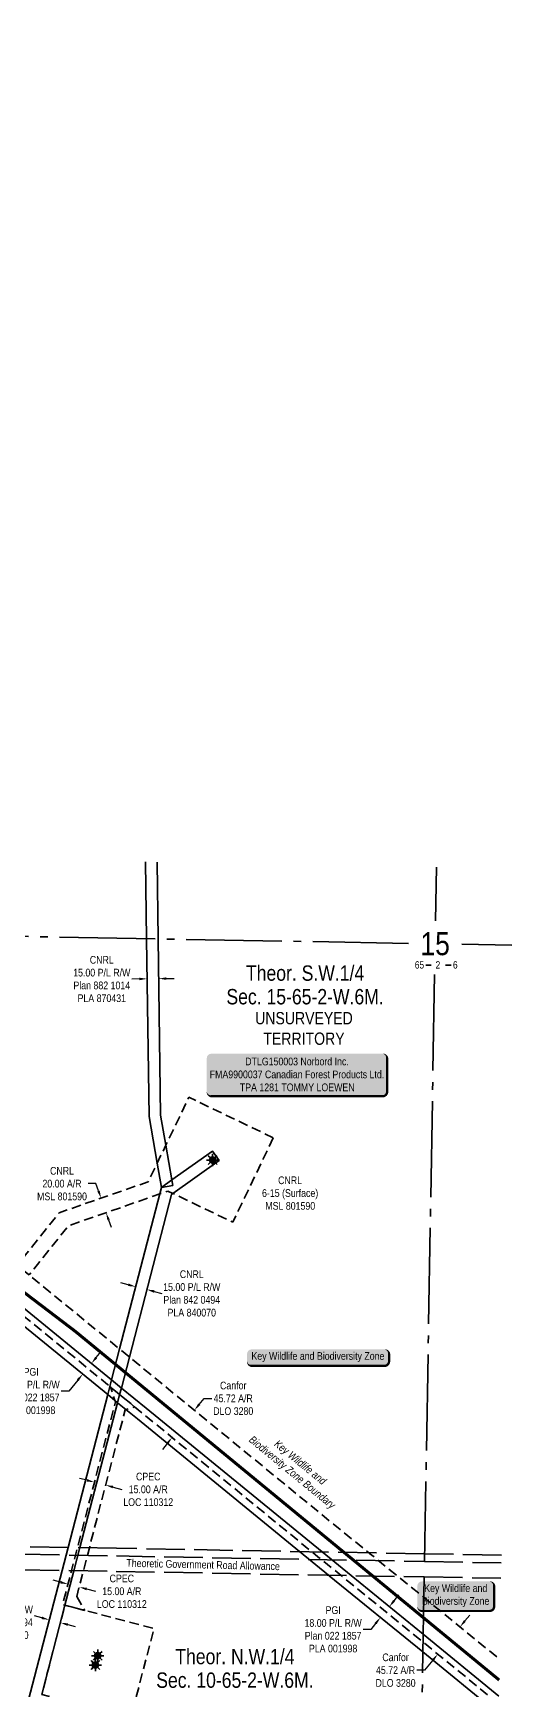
# Model space of a CAD drawing. Extents: x 405326 to 424052, y 6044755 to 6062236.
# Drawn here: x 421082 to 421705, y 6052796 to 6054952 of the extents above; entities that cross this region are included whole.
import ezdxf
from ezdxf.enums import TextEntityAlignment as Align

# ---------------------------------------------------------------- set-up
doc = ezdxf.new("R2010")
doc.units = 0
doc.header["$LTSCALE"] = 5
for name, pattern in [('DASHDOT2', [12.7, 6.35, -3.175, 0, -3.175]), ('foc-ACCESSROAD', [3.75, 2.5, -1.25]), ('foc-QUARTERLINE', [33, 25, -3, 2, -3]), ('foc-UNSURVEYED', [12.5, 10, -2.5])]:
    doc.linetypes.add(name, pattern=pattern)
for name, color, linetype in [('10', 1, 'Continuous'), ('9', 3, 'Continuous'), ('AS-SURFACE IMPACT', 7, 'Continuous'), ('AS-WILDLIFE', 131, 'DASHDOT2'), ('AS-WILDLIFE-BLOCK', 131, 'Continuous'), ('C-AR', 13, 'foc-ACCESSROAD'), ('C-SYMBOL', 7, 'Continuous'), ('C-WS', 13, 'foc-ACCESSROAD'), ('F-AR', 190, 'foc-ACCESSROAD'), ('F-RW', 190, 'Continuous'), ('F-WS', 190, 'foc-ACCESSROAD'), ('F-WS-S', 190, 'Continuous'), ('L-ROAD-T', 7, 'Continuous'), ('L-SECLBL', 7, 'Continuous'), ('L-SECQ', 8, 'foc-QUARTERLINE'), ('L-UNS-T', 3, 'Continuous'), ('L-USEC', 7, 'foc-UNSURVEYED')]:
    doc.layers.add(name, color=color, linetype=linetype)
for name, color, linetype, lineweight in [('C-AR-T', 13, 'Continuous', 9), ('F-AR-T', 190, 'Continuous', 9), ('F-RW-T', 190, 'Continuous', 9), ('F-WS-T', 190, 'Continuous', 9)]:
    doc.layers.add(name, color=color, linetype=linetype, lineweight=lineweight)
doc.styles.add('175L', font='ARIALN.TTF', dxfattribs={"height": 20})
doc.styles.add('240', font='ARIALN.TTF', dxfattribs={"height": 30})
doc.styles.add('80', font='ARIALN.TTF', dxfattribs={"height": 10})
doc.styles.add('80CG', font='ARIALN.TTF', dxfattribs={"height": 10})
doc.styles.add('80L', font='ARIALN.TTF', dxfattribs={"height": 10})
doc.styles.add('SIMPLEX', font='ARIALN.TTF')
doc.dimstyles.new('Compass 5 000', dxfattribs={"dimscale": 5, "dimtxt": 9, "dimasz": 2, "dimexe": 0.2, "dimexo": 0.0625, "dimgap": 0.5, "dimtad": 0, "dimtih": 1, "dimtoh": 1, "dimzin": 0, "dimdsep": 46, "dimtxsty": '80CG', "dimcen": 0.1, "dimse1": 1, "dimse2": 1, "dimclrd": 256, "dimclrt": 256, "dimaunit": 1, "dimadec": 4, "dimazin": 0, "dimtfac": 0.06, "dimtofl": 0, "dimtmove": 0, "dimatfit": 1, "dimfxl": 0.2, "dimtolj": 1, "dimtzin": 0, "dimlwd": -1, "dimarcsym": 0})

# ---------------------------------------------------------------- blocks, each defined once
blk = doc.blocks.new('*U527')
h = blk.add_hatch(color=255)
edge = h.paths.add_edge_path()
edge.add_line((-44, -20), (44, -20))
edge.add_arc((44, -14), 6, 270, 360)
edge.add_line((50, -14), (50, 12.5))
edge.add_arc((44, 12.5), 6, 0, 90)
edge.add_line((44, 18.5), (-44, 18.5))
edge.add_arc((-44, 12.5), 6, 90, 180)
edge.add_line((-50, 12.5), (-50, -14))
edge.add_arc((-44, -14), 6, 180, 270)
at = {"color": 131, "flags": 128}
blk.add_lwpolyline([(-44, -20, 3, 3, 0), (44, -20, 3, 3, 0.414214), (50, -14, 3, 3, 0), (50, 12.5, 3, 0, 0.414214), (44, 18.5, 0, 0, 0), (-44, 18.5, 0, 0, 0.414214), (-50, 12.5, 0, 0, 0), (-50, -14, 0, 3, 0.414214)], format="xyseb", close=True, dxfattribs=at)
at = {"color": 131, "style": '80'}
blk.add_attdef('ENTER_TEXT_001', (-36, -5), '', height=10, dxfattribs=at)
blk = doc.blocks.new('L-SECLBL')
at = {"layer": '9', "color": 7}
for p, q in [((-5.1, -27.8), (-12.3, -27.8)), ((20.7, -27.8), (13.5, -27.8))]:
    blk.add_line(p, q, dxfattribs=at)
at = {"layer": '10', "color": 2, "style": 'SIMPLEX'}
blk.add_attdef('SEC', text='', height=30, dxfattribs=at).set_placement((0, 0), align=Align.MIDDLE)
at = {"layer": '10', "color": 5, "style": '80L'}
blk.add_attdef('TWP', text='', height=9.5, dxfattribs=at).set_placement((-14.4, -27.4), align=Align.MIDDLE_RIGHT)
blk.add_attdef('RGE', text='', height=9.5, dxfattribs=at).set_placement((3.6, -27.4), align=Align.MIDDLE_CENTER)
blk.add_attdef('MER', text='', height=9.5, dxfattribs=at).set_placement((23.2, -27.4), align=Align.MIDDLE_LEFT)
blk = doc.blocks.new('*U526')
h = blk.add_hatch(color=255)
edge = h.paths.add_edge_path()
edge.add_line((-86.5, -11.5), (86.5, -11.5))
edge.add_arc((86.5, -5.5), 6, 270, 360)
edge.add_line((92.5, -5.5), (92.5, 4))
edge.add_arc((86.5, 4), 6, 0, 90)
edge.add_line((86.5, 10), (-86.5, 10))
edge.add_arc((-86.5, 4), 6, 90, 180)
edge.add_line((-92.5, 4), (-92.5, -5.5))
edge.add_arc((-86.5, -5.5), 6, 180, 270)
at = {"color": 131, "flags": 128}
blk.add_lwpolyline([(-86.5, -11.5, 3, 3, 0), (86.5, -11.5, 3, 3, 0.414214), (92.5, -5.5, 3, 3, 0), (92.5, 4, 3, 0, 0.414214), (86.5, 10, 0, 0, 0), (-86.5, 10, 0, 0, 0.414214), (-92.5, 4, 0, 0, 0), (-92.5, -5.5, 0, 3, 0.414214)], format="xyseb", close=True, dxfattribs=at)
at = {"color": 131, "style": '80'}
blk.add_attdef('ENTER_TEXT_001', (-36, -5), '', height=10, dxfattribs=at)
blk = doc.blocks.new('GAS')
h = blk.add_hatch(color=255)
h.dxf.hatch_style = 1
edge = h.paths.add_edge_path()
edge.add_arc((0, 0), 0.9, 0, 360)
for p, q in [((-0.81, 0), (-1.62, 0)), ((-0.57, 0.57), (-1.14, 1.14)), ((0, 0.81), (0, 1.62)), ((0.57, 0.57), (1.14, 1.14)), ((1.62, 0), (0.81, 0)), ((-0.57, -0.57), (-1.14, -1.14)), ((0, -0.81), (0, -1.62)), ((1.14, -1.14), (0.57, -0.57))]:
    blk.add_line(p, q)
blk.add_circle((0, 0), 0.8)
blk = doc.blocks.new('*D656')
at = {"layer": 'C-AR-T', "transparency": 16777216}
for p, q in [((421117.4, 6052935.1), (421107.7, 6052937.6)), ((421151.3, 6052926.3), (421162.9, 6052923.3))]:
    blk.add_line(p, q, dxfattribs=at)
for points in [[(421117.8, 6052936.7), (421117, 6052933.5), (421127.1, 6052932.6)], [(421151.7, 6052927.9), (421150.9, 6052924.7), (421141.6, 6052928.8)]]:
    blk.add_solid(points, dxfattribs=at)
at = {"layer": 'C-AR-T', "transparency": 16777216, "insert": (421197.2, 6052923.3), "char_height": 10, "attachment_point": 5, "style": '80CG'}
blk.add_mtext('\\A1;CPEC\\P15.00 A/R\\PLOC 110312', dxfattribs=at)
blk = doc.blocks.new('*D657')
at = {"layer": 'F-RW-T', "transparency": 16777216}
for p, q in [((421093, 6052888.7), (421083.3, 6052891.2)), ((421126.8, 6052879.9), (421136.5, 6052877.4))]:
    blk.add_line(p, q, dxfattribs=at)
for points in [[(421093.4, 6052890.3), (421092.5, 6052887.1), (421102.6, 6052886.2)], [(421127.3, 6052881.5), (421126.4, 6052878.3), (421117.2, 6052882.4)]]:
    blk.add_solid(points, dxfattribs=at)
at = {"layer": 'F-RW-T', "transparency": 16777216, "insert": (421044.2, 6052891.2), "char_height": 10, "attachment_point": 5, "style": '80CG'}
blk.add_mtext('\\A1;CNRL\\P15.00 P/L R/W\\PPlan 842 0494\\PPLA 840070', dxfattribs=at)
blk = doc.blocks.new('*D672')
at = {"layer": 'F-AR-T', "transparency": 16777216}
for p, q in [((421551.8, 6052911), (421558.1, 6052918.8)), ((421521.5, 6052873.7), (421511.5, 6052873.7)), ((421527.8, 6052881.5), (421521.5, 6052873.7))]:
    blk.add_line(p, q, dxfattribs=at)
for points in [[(421550.5, 6052912.1), (421553.1, 6052909.9), (421545.5, 6052903.2)], [(421526.5, 6052882.5), (421529.1, 6052880.4), (421534.1, 6052889.3)]]:
    blk.add_solid(points, dxfattribs=at)
at = {"layer": 'F-AR-T', "transparency": 16777216, "insert": (421472.4, 6052873.7), "char_height": 10, "attachment_point": 5, "style": '80CG'}
blk.add_mtext('\\A1;PGI\\P18.00 P/L R/W\\PPlan 022 1857\\PPLA 001998', dxfattribs=at)
blk = doc.blocks.new('*D673')
at = {"layer": 'F-AR-T', "transparency": 16777216}
for p, q in [((421643.9, 6052884.7), (421650.3, 6052892.4)), ((421602.4, 6052833.8), (421591.6, 6052820.6)), ((421591.6, 6052820.6), (421581.6, 6052820.6))]:
    blk.add_line(p, q, dxfattribs=at)
for points in [[(421642.7, 6052885.7), (421645.2, 6052883.6), (421637.6, 6052876.9)], [(421601.1, 6052834.8), (421603.7, 6052832.7), (421608.7, 6052841.5)]]:
    blk.add_solid(points, dxfattribs=at)
at = {"layer": 'F-AR-T', "transparency": 16777216, "insert": (421553.7, 6052820.6), "char_height": 10, "attachment_point": 5, "style": '80CG'}
blk.add_mtext('\\A1;Canfor\\P45.72 A/R\\PDLO 3280', dxfattribs=at)
blk = doc.blocks.new('*D691')
at = {"layer": 'F-RW-T', "transparency": 16777216}
for p, q in [((421220.2, 6053720.7), (421210.2, 6053720.5)), ((421255.2, 6053721.1), (421265.2, 6053721.3))]:
    blk.add_line(p, q, dxfattribs=at)
for points in [[(421220.2, 6053722.3), (421220.2, 6053719), (421230.2, 6053720.8)], [(421255.2, 6053722.8), (421255.2, 6053719.5), (421245.2, 6053721)]]:
    blk.add_solid(points, dxfattribs=at)
at = {"layer": 'F-RW-T', "transparency": 16777216, "insert": (421171.1, 6053720.5), "char_height": 10, "attachment_point": 5, "style": '80CG'}
blk.add_mtext('\\A1;CNRL\\P15.00 P/L R/W\\PPlan 882 1014\\PPLA 870431', dxfattribs=at)
blk = doc.blocks.new('*D692')
at = {"layer": 'C-AR-T', "transparency": 16777216}
for p, q in [((421151.9, 6053067.8), (421142.2, 6053070.3)), ((421185.8, 6053059), (421197.4, 6053056))]:
    blk.add_line(p, q, dxfattribs=at)
for points in [[(421152.3, 6053069.4), (421151.5, 6053066.2), (421161.6, 6053065.3)], [(421186.2, 6053060.6), (421185.3, 6053057.4), (421176.1, 6053061.5)]]:
    blk.add_solid(points, dxfattribs=at)
at = {"layer": 'C-AR-T', "transparency": 16777216, "insert": (421231.6, 6053056), "char_height": 10, "attachment_point": 5, "style": '80CG'}
blk.add_mtext('\\A1;CPEC\\P15.00 A/R\\PLOC 110312', dxfattribs=at)
blk = doc.blocks.new('*D693')
at = {"layer": 'F-RW-T', "transparency": 16777216}
for p, q in [((421205.6, 6053322.4), (421195.9, 6053325)), ((421239.5, 6053313.6), (421249.2, 6053311.1))]:
    blk.add_line(p, q, dxfattribs=at)
for points in [[(421206, 6053324.1), (421205.2, 6053320.8), (421215.3, 6053319.9)], [(421239.9, 6053315.3), (421239.1, 6053312), (421229.8, 6053316.2)]]:
    blk.add_solid(points, dxfattribs=at)
at = {"layer": 'F-RW-T', "transparency": 16777216, "insert": (421288.3, 6053311.1), "char_height": 10, "attachment_point": 5, "style": '80CG'}
blk.add_mtext('\\A1;CNRL\\P15.00 P/L R/W\\PPlan 842 0494\\PPLA 840070', dxfattribs=at)
blk = doc.blocks.new('*D694')
at = {"layer": 'F-AR-T', "transparency": 16777216}
for p, q in [((421163.5, 6053454.1), (421153.5, 6053454.1)), ((421166.8, 6053444.7), (421163.5, 6053454.1)), ((421180, 6053406.9), (421183.3, 6053397.5))]:
    blk.add_line(p, q, dxfattribs=at)
for points in [[(421168.4, 6053445.2), (421165.3, 6053444.1), (421170.1, 6053435.2)], [(421181.5, 6053407.5), (421178.4, 6053406.4), (421176.7, 6053416.3)]]:
    blk.add_solid(points, dxfattribs=at)
at = {"layer": 'F-AR-T', "transparency": 16777216, "insert": (421119.3, 6053454.1), "char_height": 10, "attachment_point": 5, "style": '80CG'}
blk.add_mtext('\\A1;CNRL\\P20.00 A/R\\PMSL 801590', dxfattribs=at)
blk = doc.blocks.new('*D697')
at = {"layer": 'F-AR-T', "transparency": 16777216}
for p, q in [((421298, 6053166.7), (421304.4, 6053174.5)), ((421304.4, 6053174.5), (421314.4, 6053174.5)), ((421256.4, 6053115.8), (421250.1, 6053108.1))]:
    blk.add_line(p, q, dxfattribs=at)
for points in [[(421296.7, 6053167.8), (421299.3, 6053165.7), (421291.7, 6053159)], [(421255.1, 6053116.9), (421257.7, 6053114.8), (421262.7, 6053123.6)]]:
    blk.add_solid(points, dxfattribs=at)
at = {"layer": 'F-AR-T', "transparency": 16777216, "insert": (421342.3, 6053174.5), "char_height": 10, "attachment_point": 5, "style": '80CG'}
blk.add_mtext('\\A1;Canfor\\P45.72 A/R\\PDLO 3280', dxfattribs=at)
blk = doc.blocks.new('*D698')
at = {"layer": 'F-AR-T', "transparency": 16777216}
for p, q in [((421163.9, 6053227.8), (421170.3, 6053235.5)), ((421139.9, 6053198.4), (421128.2, 6053184)), ((421128.2, 6053184), (421118.2, 6053184))]:
    blk.add_line(p, q, dxfattribs=at)
for points in [[(421162.6, 6053228.8), (421165.2, 6053226.7), (421157.6, 6053220)], [(421138.6, 6053199.4), (421141.2, 6053197.3), (421146.2, 6053206.1)]]:
    blk.add_solid(points, dxfattribs=at)
at = {"layer": 'F-AR-T', "transparency": 16777216, "insert": (421079.1, 6053184), "char_height": 10, "attachment_point": 5, "style": '80CG'}
blk.add_mtext('\\A1;PGI\\P18.00 P/L R/W\\PPlan 022 1857\\PPLA 001998', dxfattribs=at)
blk = doc.blocks.new('*U629')
h = blk.add_hatch(color=255)
edge = h.paths.add_edge_path()
edge.add_line((-111.5, -28.5), (111.5, -28.5))
edge.add_arc((111.5, -22.5), 6, 270, 360)
edge.add_line((117.5, -22.5), (117.5, 21))
edge.add_arc((111.5, 21), 6, 0, 90)
edge.add_line((111.5, 27), (-111.5, 27))
edge.add_arc((-111.5, 21), 6, 90, 180)
edge.add_line((-117.5, 21), (-117.5, -22.5))
edge.add_arc((-111.5, -22.5), 6, 180, 270)
at = {"color": 44, "flags": 128}
blk.add_lwpolyline([(-111.5, -28.5, 3, 3, 0), (111.5, -28.5, 3, 3, 0.414214), (117.5, -22.5, 3, 3, 0), (117.5, 21, 3, 0, 0.414214), (111.5, 27, 0, 0, 0), (-111.5, 27, 0, 0, 0.414214), (-117.5, 21, 0, 0, 0), (-117.5, -22.5, 0, 3, 0.414214)], format="xyseb", close=True, dxfattribs=at)
at = {"color": 44, "style": '80'}
blk.add_attdef('ENTER_TEXT_001', (-36, -5), '', height=10, dxfattribs=at)

msp = doc.modelspace()

# ---------------------------------------------------------------- linework, layer by layer
at = {"layer": 'AS-WILDLIFE', "const_width": 3.998}
msp.add_lwpolyline([(421688.698, 6052807.761), (421259.589, 6053160.639), (421204.603, 6053205.856), (421136.843, 6053261.577), (421060.191, 6053319.927), (421045.136, 6053328.931), (420991.91, 6053360.759), (420954.984, 6053374.975), (420886.813, 6053396.153), (420874.774, 6053399.894), (420874.082, 6053456.692), (420866.125, 6053556.317), (420860.591, 6053617.891), (420857.521, 6053753.65), (420799.27, 6054254.513), (420734.006, 6054406.826), (420725.552, 6054426.555), (420591.222, 6054640.703), (420560.659, 6054689.427)], dxfattribs=at)
at = {"layer": 'C-AR', "flags": 128}
msp.add_lwpolyline([(421138.407, 6052916.551), (421149.12, 6052898.319), (421134.647, 6052902.082), (421123.052, 6052905.096), (421120.13, 6052905.856), (421131.654, 6052950.196), (421139.458, 6052980.222), (421188.778, 6053170), (421188.238, 6053171.654), (421182.464, 6053189.334), (421191.508, 6053181.819), (421194.379, 6053179.475), (421213.857, 6053163.565), (421202.602, 6053159.891), (421201.56, 6053159.55), (421154.884, 6052979.946), (421147.08, 6052949.92), (421138.407, 6052916.551)], close=True, dxfattribs=at)
at = {"layer": 'C-WS', "flags": 128}
msp.add_lwpolyline([(421134.647, 6052902.082), (421149.12, 6052898.319), (421239.188, 6052874.905), (421208.998, 6052758.776), (421092.89, 6052788.941), (421123.052, 6052905.096), (421134.647, 6052902.082)], close=True, dxfattribs=at)
at = {"layer": 'F-AR', "flags": 128}
for points in [[(421688.16, 6052776.612), (421589.579, 6052857.106), (421584.704, 6052861.086), (421491.184, 6052937.036), (421482.671, 6052943.925), (421452.49, 6052968.354), (421444.642, 6052974.77), (421223.748, 6053155.486), (421213.856, 6053163.565), (421194.379, 6053179.475), (421191.508, 6053181.819), (421182.464, 6053189.334), (421181.562, 6053190.084), (421178.695, 6053192.466), (421045.617, 6053301.252), (420971.49, 6053342.024), (420909.465, 6053361.945), (420899.156, 6053365.255), (420852.764, 6053380.156), (420806.075, 6053395.153), (420803.795, 6053395.886), (420776.074, 6053404.624), (420773.764, 6053405.353), (420677.341, 6053436.363), (420606.043, 6053468.437), (420304.545, 6053686.552), (420233.998, 6053767.176), (420215.444, 6053791.142), (420129.402, 6053902.275), (420122.965, 6053909.283), (420120.286, 6053912.2), (420109.356, 6053924.099), (420041.853, 6053997.594), (419984.623, 6054051.274), (419979.281, 6054056.284), (419880.399, 6054149.386), (419872.226, 6054157.432), (419840.761, 6054188.41), (419689.67, 6054331.727), (419609.018, 6054425.325), (419507.992, 6054608.17), (419274.145, 6055031.402), (419269.311, 6055040.151), (419245.253, 6055083.698), (419240.42, 6055092.447), (419211.417, 6055144.946), (419195.736, 6055173.328), (419182.028, 6055188.582), (418972.199, 6055422.092), (418713.231, 6055710.296), (418511.498, 6055958.262), (418475.219, 6056002.858), (418464.233, 6056016.363), (418396.354, 6056124.537), (418325.185, 6056237.953), (418306.046, 6056268.456), (418257.307, 6056346.129), (418251.994, 6056354.595), (418246.106, 6056362.709), (418240.29, 6056370.725), (418232.487, 6056381.477), (418231.481, 6056382.863), (418195.015, 6056438.715), (418193.469, 6056441.083), (418184.051, 6056455.507), (418174.814, 6056469.65), (417790.85, 6056942.473), (417672.281, 6057073.958), (417622.317, 6057129.367), (417592.747, 6057162.158), (417587.041, 6057168.486), (417580.662, 6057175.553)], [(417643.252, 6057174.447), (417734.868, 6057072.847), (417825.61, 6056972.224), (417880.728, 6056904.342), (418211.815, 6056496.642), (418225.282, 6056476.015), (418236.251, 6056459.214), (418269.159, 6056408.813), (418270.212, 6056407.335), (418276.022, 6056399.18), (418284.737, 6056386.946), (418292.537, 6056375.996), (418296.034, 6056370.423), (418360.622, 6056267.492), (418379.763, 6056236.99), (418397.86, 6056208.15), (418501.467, 6056043.038), (418747.987, 6055740.018), (419034.656, 6055420.985), (419183.224, 6055255.653), (419212.803, 6055222.734), (419233.228, 6055200.004), (419252.218, 6055165.629), (419261.008, 6055149.717), (419280.352, 6055114.705), (419310.58, 6055059.988), (419548, 6054630.296), (419560.739, 6054607.23), (419646.744, 6054451.58), (419722.802, 6054363.313), (419870.152, 6054223.543), (419911.753, 6054182.685), (419985.712, 6054113.049), (420010.603, 6054089.614), (420074.386, 6054029.788), (420164.389, 6053931.797), (420269.323, 6053796.261), (420274.723, 6053790.083), (420335.553, 6053720.571), (420629.067, 6053508.231), (420693.775, 6053479.122), (420776.908, 6053452.386), (420787.641, 6053448.934), (420806.908, 6053442.861), (420817.665, 6053439.47), (420848.662, 6053429.513), (420895.054, 6053414.612), (420905.363, 6053411.301), (420989.671, 6053384.223), (421059.37, 6053345.886), (421071.325, 6053339.311), (421076.404, 6053335.159), (421194.224, 6053238.846), (421207.062, 6053228.353), (421207.786, 6053227.761), (421220.591, 6053217.12), (421252.695, 6053190.897), (421481.358, 6053003.83), (421518.897, 6052973.446), (421519.988, 6052972.564), (421556.88, 6052942.602), (421590.583, 6052915.233), (421613.584, 6052896.552), (421689.166, 6052834.838)]]:
    msp.add_lwpolyline(points, dxfattribs=at)
at = {"layer": 'F-RW'}
for points in [[(421243.185, 6053872.793), (421244.521, 6053772.781), (421247.589, 6053543.129), (421254.451, 6053504.013), (421262.372, 6053458.862), (421263.614, 6053451.779), (421248.845, 6053449.189), (421243.301, 6053480.79), (421232.611, 6053541.725), (421229.521, 6053773.048), (421228.185, 6053873.061)], [(421042.243, 6052653.574), (421119.327, 6052950.416), (421127.123, 6052980.443), (421178.808, 6053179.474), (421181.562, 6053190.084), (421183.784, 6053198.639), (421194.224, 6053238.846), (421246.634, 6053440.676), (421248.845, 6053449.189), (421262.372, 6053458.862), (421315.126, 6053496.588), (421323.851, 6053484.391), (421263.637, 6053441.332), (421261.992, 6053440.156), (421207.062, 6053228.353), (421196.595, 6053187.993), (421194.379, 6053179.475), (421191.616, 6053168.852), (421142.546, 6052980.167), (421134.748, 6052950.14), (421123.052, 6052905.096), (421092.89, 6052788.941)], [(421050.112, 6053307.908), (421183.784, 6053198.639), (421196.595, 6053187.993), (421228.811, 6053161.679), (421458.271, 6052974.526), (421496.085, 6052943.685), (421589.755, 6052867.289), (421688.336, 6052786.795)], [(421687.936, 6052763.641), (421589.359, 6052844.408), (421467.177, 6052943.633), (421466.462, 6052944.214), (421428.564, 6052975.056), (421217.426, 6053147.798), (421202.602, 6053159.891), (421191.616, 6053168.852), (421188.238, 6053171.654), (421178.808, 6053179.474), (421039.962, 6053292.944)]]:
    msp.add_lwpolyline(points, dxfattribs=at)
at = {"layer": 'F-WS', "flags": 128}
msp.add_lwpolyline([(421394.492, 6053513.829), (421341.687, 6053403.856), (421263.637, 6053441.332), (421257.288, 6053444.381), (421246.634, 6053440.676), (421127.704, 6053399.316), (421076.404, 6053335.159), (421071.325, 6053339.311), (421059.37, 6053345.886), (421115.688, 6053416.311), (421231.714, 6053456.661), (421243.301, 6053480.79), (421254.451, 6053504.013), (421284.52, 6053566.634), (421394.492, 6053513.829)], close=True, dxfattribs=at)
at = {"layer": 'L-SECQ'}
for p, q in [((421607.02, 6053866.303), (421605.812, 6053796.346)), ((421570.757, 6053766.982), (420802.749, 6053780.686)), ((421705.227, 6053764.582), (421639.997, 6053765.746)), ((421604.603, 6053726.388), (421591.404, 6052962.099)), ((421591.045, 6052941.994), (421563.264, 6051333.473))]:
    msp.add_line(p, q, dxfattribs=at)
at = {"layer": 'L-USEC'}
for p, q in [((421190.224, 6052979.332), (420798.938, 6052986.331)), ((421003.614, 6052972.601), (421190.061, 6052969.27)), ((421190.061, 6052969.27), (421591.404, 6052962.099)), ((421591.566, 6052972.151), (421190.224, 6052979.332)), ((421591.404, 6052962.099), (421691.334, 6052960.312)), ((421691.507, 6052970.364), (421591.566, 6052972.151)), ((421003.255, 6052952.496), (421189.702, 6052949.166)), ((421189.702, 6052949.166), (421591.045, 6052941.994)), ((421591.045, 6052941.994), (421690.986, 6052940.207))]:
    msp.add_line(p, q, dxfattribs=at)

# ---------------------------------------------------------------- block references
at = {"layer": 'AS-SURFACE IMPACT', "color": 1}
ref = msp.add_blockref('*U629', (421425.317, 6053596.362), dxfattribs=dict(at, xscale=0.999551, yscale=0.999551, zscale=0.999551))
ref.add_attrib('ENTER_TEXT_001', 'DTLG150003 Norbord Inc.', (421357.908, 6053608.197), dxfattribs={"layer": '0', "color": 44, "height": 9.99551, "style": '80'})
ref.add_attrib('ENTER_TEXT_002', 'FMA9900037 Canadian Forest Products Ltd.', (421311.701, 6053591.361), dxfattribs={"layer": '0', "color": 44, "height": 9.99551, "style": '80'})
ref.add_attrib('ENTER_TEXT_003', 'TPA 1281 TOMMY LOEWEN', (421350.882, 6053574.524), dxfattribs={"layer": '0', "color": 44, "height": 9.99551, "style": '80'})
at = {"layer": 'AS-WILDLIFE-BLOCK', "color": 2}
ref = msp.add_blockref('*U526', (421452.782, 6053228.314), dxfattribs=at)
ref.add_attrib('ENTER_TEXT_001', 'Key Wildlife and Biodiversity Zone', (421366.008, 6053224.699), dxfattribs={"layer": '0', "color": 131, "height": 10, "style": '80'})
ref = msp.add_blockref('*U527', (421632.143, 6052917.654), dxfattribs=at)
ref.add_attrib('ENTER_TEXT_001', 'Key Wildlife and', (421591.068, 6052922.372), dxfattribs={"layer": '0', "color": 131, "height": 10, "style": '80'})
ref.add_attrib('ENTER_TEXT_002', 'Biodiversity Zone', (421588.033, 6052905.705), dxfattribs={"layer": '0', "color": 131, "height": 10, "style": '80'})
at = {"layer": 'F-WS-S', "color": 2, "xscale": 4.997755000000074, "yscale": 4.997755000000074, "zscale": 4.997755000000074}
msp.add_blockref('GAS', (421315.485, 6053484.78), dxfattribs=at)
at = {"layer": 'F-WS-S', "xscale": 5.000000000000077, "yscale": 5.000000000000077, "zscale": 5.000000000000077}
for p in [(421162.755, 6052827.327), (421165.872, 6052839.404)]:
    msp.add_blockref('GAS', p, dxfattribs=at)
at = {"layer": 'L-SECLBL', "color": 2}
msp.add_blockref('L-SECLBL', (421605.288, 6053766.363), dxfattribs=at).add_auto_attribs({'SEC': '15', 'TWP': '65', 'RGE': '2', 'MER': '6'})

# ---------------------------------------------------------------- texts
at = {"layer": 'AS-WILDLIFE', "insert": (421423.52, 6053083.646), "char_height": 10.00174, "attachment_point": 5, "rotation": 320.567829, "style": '240'}
msp.add_mtext_dynamic_manual_height_columns('{\\fArial Narrow|b0|i1|c0|p34;Key Wildlife and \\PBiodiversity Zone Boundary}', width=144.63939, gutter_width=44.98, heights=[0], dxfattribs=at)
at = {"layer": 'C-SYMBOL', "color": 3, "style": '175L'}
for s, p in [('Theor. S.W.1/4', (421435.879, 6053712.302)), ('Sec. 15-65-2-W.6M.', (421435.879, 6053681.554)), ('Theor. N.W.1/4', (421344.478, 6052822.374)), ('Sec. 10-65-2-W.6M.', (421344.478, 6052791.626))]:
    msp.add_text(s, height=19.99102, dxfattribs=at).set_placement(p, align=Align.BOTTOM_CENTER)
at = {"layer": 'F-WS-T', "insert": (421376.373, 6053463.5), "char_height": 10, "attachment_point": 1, "style": '80L'}
msp.add_mtext_dynamic_manual_height_columns('\\pi24.38083;CNRL\\P\\pi3.42244;6-15 (Surface)\\P\\pi7.70621;MSL 801590', width=78.95948, gutter_width=49.978, heights=[0], dxfattribs=at)
at = {"layer": 'L-ROAD-T', "style": '80L'}
msp.add_text('Theoretic Government Road Allowance', height=9.99551, rotation=358.71094, dxfattribs=at).set_placement((421303.111, 6052958.01), align=Align.MIDDLE_CENTER)
at = {"layer": 'L-UNS-T', "color": 3, "insert": (421434.422, 6053656.122), "char_height": 15.99282, "attachment_point": 5, "style": '80L'}
msp.add_mtext_dynamic_manual_height_columns('UNSURVEYED TERRITORY', width=126.35699, gutter_width=47.479, heights=[0], dxfattribs=at)

# ---------------------------------------------------------------- dimensions: what is measured, and where the dimension line sits
at = {"layer": 'C-AR-T', "color": 2}
dim = msp.add_linear_dim(base=(421176.082, 6053061.514), p1=(421169.318, 6053095.119), p2=(421183.835, 6053091.347), angle=345.432206, text='CPEC\\P15.00 A/R\\PLOC 110312', dimstyle='Compass 5 000', dxfattribs=at)
dim.commit()
dim.dimension.update_dxf_attribs({"geometry": '*D692', "text_midpoint": (421231.645, 6053055.98), "dimtype": 161})
at = {"layer": 'C-AR-T'}
dim = msp.add_linear_dim(base=(421127.074, 6052932.576), p1=(421141.377, 6052927.979), p2=(421126.86, 6052931.751), angle=165.431113, text='CPEC\\P15.00 A/R\\PLOC 110312', dimstyle='Compass 5 000', dxfattribs=at)
dim.commit()
dim.dimension.update_dxf_attribs({"geometry": '*D656', "text_midpoint": (421197.154, 6052923.269), "dimtype": 161})
at = {"layer": 'F-AR-T', "color": 2}
for p1, p2, distance, text, picture, middle in [((421172.814, 6053415.004), (421166.245, 6053433.893), -4.098, 'CNRL\\P20.00 A/R\\PMSL 801590', '*D694', (421119.272, 6053454.129)), ((421261.756, 6053124.391), (421290.717, 6053159.792), -1.275, 'Canfor\\P45.72 A/R\\PDLO 3280', '*D697', (421342.267, 6053174.464))]:
    dim = msp.add_aligned_dim(p1=p1, p2=p2, distance=distance, text=text, dimstyle='Compass 5 000', dxfattribs=at)
    dim.commit()
    dim.dimension.update_dxf_attribs({"geometry": picture, "text_midpoint": middle})
dim = msp.add_linear_dim(base=(421146.225, 6053206.103), p1=(421157.102, 6053220.45), p2=(421145.716, 6053206.518), angle=230.743304, text='PGI\\P18.00 P/L R/W\\PPlan 022 1857\\PPLA 001998', dimstyle='Compass 5 000', dxfattribs=at)
dim.commit()
dim.dimension.update_dxf_attribs({"geometry": '*D698', "text_midpoint": (421079.107, 6053184.039), "dimtype": 161})
at = {"layer": 'F-AR-T'}
for base, p1, p2, angle, text, picture, middle in [((421534.137, 6052889.254), (421555.286, 6052895.284), (421543.93, 6052881.301), 230.919384, 'PGI\\P18.00 P/L R/W\\PPlan 022 1857\\PPLA 001998', '*D672', (421472.443, 6052873.728)), ((421608.692, 6052841.499), (421624.591, 6052887.565), (421595.664, 6052852.138), 230.767714, 'Canfor\\P45.72 A/R\\PDLO 3280', '*D673', (421553.69, 6052820.552))]:
    dim = msp.add_linear_dim(base=base, p1=p1, p2=p2, angle=angle, text=text, dimstyle='Compass 5 000', dxfattribs=at)
    dim.commit()
    dim.dimension.update_dxf_attribs({"geometry": picture, "text_midpoint": middle, "dimtype": 161})
at = {"layer": 'F-RW-T'}
for p1, p2, distance, text, picture, middle in [((421245.134, 6053726.908), (421230.14, 6053726.708), 5.902, 'CNRL\\P15.00 P/L R/W\\PPlan 882 1014\\PPLA 870431', '*D691', (421171.135, 6053720.539)), ((421215.11, 6053319.278), (421229.664, 6053315.503), 0.676, 'CNRL\\P15.00 P/L R/W\\PPlan 842 0494\\PPLA 840070', '*D693', (421288.279, 6053311.137))]:
    dim = msp.add_aligned_dim(p1=p1, p2=p2, distance=distance, text=text, dimstyle='Compass 5 000', dxfattribs=at)
    dim.commit()
    dim.dimension.update_dxf_attribs({"geometry": picture, "text_midpoint": middle})
dim = msp.add_linear_dim(base=(421102.646, 6052886.18), p1=(421098.991, 6052812.438), p2=(421084.476, 6052816.208), angle=165.44302, text='CNRL\\P15.00 P/L R/W\\PPlan 842 0494\\PPLA 840070', dimstyle='Compass 5 000', dxfattribs=at)
dim.commit()
dim.dimension.update_dxf_attribs({"geometry": '*D657', "text_midpoint": (421044.202, 6052891.207), "dimtype": 161})

doc.saveas('drawing.dxf')
